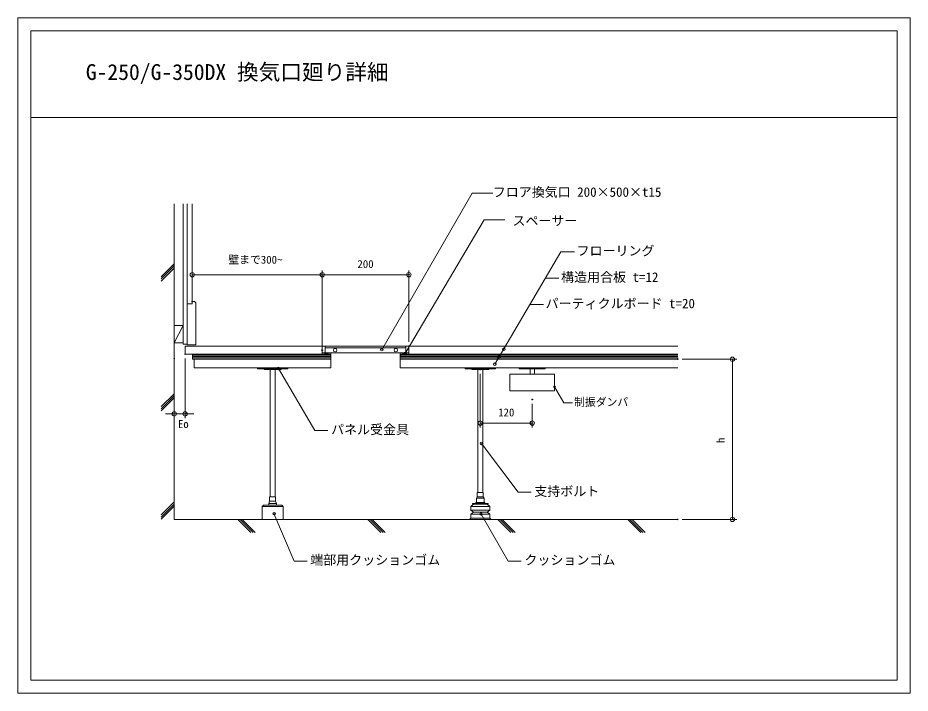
# Model space of a CAD drawing. Units: millimetres, scale not verified. Extents: x -1030 to 1030, y -780 to 780.
import ezdxf
from ezdxf.enums import TextEntityAlignment as Align

# ---------------------------------------------------------------- set-up
doc = ezdxf.new("R2010")
doc.units = ezdxf.units.MM
doc.header["$LTSCALE"] = 2
doc.header["$PDMODE"] = 32
doc.header["$PDSIZE"] = 1.6
for name, color, linetype, lineweight in [('0-0_0', 7, 'Continuous', 9), ('0-1_WAKU', 4, 'Continuous', 18), ('0-4_納まり', 7, 'Continuous', 18), ('0-6_納まり文字', 7, 'Continuous', 9), ('0-7_UFG納まり文字', 7, 'Continuous', 9), ('0-8_UFG納まり', 7, 'Continuous', 18), ('2-7_waku2', 7, 'Continuous', 18)]:
    doc.layers.add(name, color=color, linetype=linetype, lineweight=lineweight)
doc.layers.add('0-2_DEFPOINTS', color=7, linetype='Continuous')
doc.styles.add('ＭＳ ゴシック', font='')
doc.styles.get('ＭＳ ゴシック').set_extended_font_data('MS Gothic')

# ---------------------------------------------------------------- blocks, each defined once
blk = doc.blocks.new('_Origin')
at = {"layer": '0-0_0'}
blk.add_line((0, 0), (-1, 0), dxfattribs=at)
blk.add_circle((0, 0), 0.5, dxfattribs=at)
blk = doc.blocks.new('D4')
at = {"layer": '0-2_DEFPOINTS'}
for p in [(-834.714, 6765.607), (-1034.714, 6600.398), (-834.714, 6600.398)]:
    blk.add_point(p, dxfattribs=at)
at = {"layer": '0-4_納まり', "lineweight": 9}
for p, q in [((-1034.714, 6610.398), (-1034.714, 6775.607)), ((-1024.714, 6765.607), (-844.714, 6765.607)), ((-834.714, 6610.398), (-834.714, 6775.607))]:
    blk.add_line(p, q, dxfattribs=at)
at = {"layer": '0-4_納まり', "xscale": 10, "yscale": 10, "rotation": 180}
blk.add_blockref('_Origin', (-1034.714, 6765.607), dxfattribs=at)
at = {"layer": '0-4_納まり', "xscale": 10, "yscale": 10}
blk.add_blockref('_Origin', (-834.714, 6765.607), dxfattribs=at)
at = {"layer": '0-4_納まり', "style": 'ＭＳ ゴシック'}
blk.add_text('200', height=18.33, dxfattribs=at).set_placement((-953.464, 6775.607), align=Align.BOTTOM_LEFT)
blk = doc.blocks.new('D7')
at = {"layer": '0-2_DEFPOINTS'}
for p in [(-1034.714, 6765.607), (-1334.714, 6703.398), (-1034.714, 6591.336)]:
    blk.add_point(p, dxfattribs=at)
at = {"layer": '0-4_納まり', "lineweight": 9}
for p, q in [((-1334.714, 6713.398), (-1334.714, 6775.607)), ((-1324.714, 6765.607), (-1044.714, 6765.607)), ((-1034.714, 6601.336), (-1034.714, 6775.607))]:
    blk.add_line(p, q, dxfattribs=at)
at = {"layer": '0-4_納まり', "xscale": 10, "yscale": 10, "rotation": 180}
blk.add_blockref('_Origin', (-1334.714, 6765.607), dxfattribs=at)
at = {"layer": '0-4_納まり', "xscale": 10, "yscale": 10}
blk.add_blockref('_Origin', (-1034.714, 6765.607), dxfattribs=at)
at = {"layer": '0-4_納まり', "style": 'ＭＳ ゴシック'}
blk.add_text('壁まで300~', height=18.33, dxfattribs=at).set_placement((-1251.478, 6785.645), align=Align.BOTTOM_LEFT)
blk = doc.blocks.new('D9')
at = {"layer": '0-2_DEFPOINTS'}
for p in [(-669.748, 6546.398), (-549.748, 6477.52), (-549.748, 6422.807)]:
    blk.add_point(p, dxfattribs=at)
at = {"layer": '0-4_納まり', "lineweight": 9}
for p, q in [((-669.748, 6536.398), (-669.748, 6412.807)), ((-549.748, 6467.52), (-549.748, 6412.807)), ((-659.748, 6422.807), (-559.748, 6422.807))]:
    blk.add_line(p, q, dxfattribs=at)
at = {"layer": '0-4_納まり', "xscale": 10, "yscale": 10, "rotation": 180}
blk.add_blockref('_Origin', (-669.748, 6422.807), dxfattribs=at)
at = {"layer": '0-4_納まり', "xscale": 10, "yscale": 10}
blk.add_blockref('_Origin', (-549.748, 6422.807), dxfattribs=at)
at = {"layer": '0-4_納まり', "style": 'ＭＳ ゴシック'}
blk.add_text('120', height=18.33, dxfattribs=at).set_placement((-628.498, 6432.807), align=Align.BOTTOM_LEFT)

msp = doc.modelspace()

# ---------------------------------------------------------------- linework, layer by layer
at = {"layer": '0-1_WAKU'}
for p, q in [((-1000.02, 749.965), (999.98, 749.965)), ((-1000.02, 749.965), (-1000.02, -750.035)), ((999.98, 749.965), (999.98, -750.035)), ((-1000.02, 549.965), (999.98, 549.965)), ((-1000.02, -750.035), (999.98, -750.035))]:
    msp.add_line(p, q, dxfattribs=at)
at = {"layer": '0-4_納まり'}
for p, q in [((-668.858, 350.181), (-668.858, -378.624)), ((-648.358, 350.181), (-648.358, 26.376)), ((-627.358, 350.181), (-627.358, 119.376)), ((-668.858, 211.797), (-698.858, 181.797)), ((-668.858, 206.797), (-698.858, 176.797)), ((-668.858, 201.797), (-698.858, 171.797)), ((-622.358, 124.376), (-627.358, 124.376)), ((-622.358, 124.376), (-619.358, 121.376)), ((-638.858, 119.376), (-627.358, 119.376)), ((-619.358, 24.376), (-619.358, 121.376)), ((-648.358, 69.376), (-668.858, 69.376)), ((-648.358, 69.376), (-668.858, 29.376)), ((-648.358, 29.376), (-668.858, 29.376)), ((-638.858, 26.376), (-648.358, 26.376)), ((-643.858, 21.376), (493.424, 21.376)), ((-643.858, 21.376), (-643.858, 3.376)), ((-638.858, 24.376), (-619.358, 24.376)), ((-327.358, 21.376), (-327.358, 3.376)), ((-134.358, 21.376), (-134.358, 6.376)), ((-127.358, 21.376), (-127.358, 3.376)), ((-643.858, 3.376), (-307.358, 3.376)), ((-626.963, 3.376), (-626.963, -8.624)), ((-327.358, 3.376), (-307.358, 6.376)), ((-307.358, 6.376), (-307.358, -28.624)), ((-147.358, 6.376), (-147.358, -28.624)), ((-147.358, 3.376), (-127.358, 6.376)), ((-147.358, 3.376), (493.424, 3.376)), ((-626.963, -8.624), (-307.358, -8.624)), ((-622.929, -8.624), (-622.929, -28.624)), ((-147.358, -8.624), (493.424, -8.624)), ((-622.929, -28.624), (-307.358, -28.624)), ((-147.358, -28.624), (493.424, -28.624)), ((187.608, -28.624), (127.608, -28.624)), ((127.608, -28.624), (127.608, -30.924)), ((127.608, -30.924), (187.608, -30.924)), ((152.608, -42.924), (152.608, -30.924)), ((162.608, -42.924), (162.608, -30.924)), ((187.608, -30.924), (187.608, -28.624)), ((106.108, -42.924), (106.108, -81.924)), ((209.108, -42.924), (106.108, -42.924)), ((209.108, -81.924), (209.108, -42.924)), ((106.108, -81.924), (209.108, -81.924)), ((-668.858, -88.203), (-698.858, -118.203)), ((-668.858, -93.203), (-698.858, -123.203)), ((-668.858, -98.203), (-698.858, -128.203)), ((40.511, -203.043), (124.797, -316.05)), ((124.797, -316.05), (154.797, -316.05)), ((-668.858, -338.203), (-698.858, -368.203)), ((-668.858, -343.203), (-698.858, -373.203)), ((-668.858, -348.203), (-698.858, -378.203)), ((493.424, -378.624), (-668.858, -378.624)), ((-521.802, -378.624), (-491.802, -408.624)), ((-516.802, -378.624), (-486.802, -408.624)), ((-511.802, -378.624), (-481.802, -408.624)), ((-221.802, -378.624), (-191.802, -408.624)), ((-216.802, -378.624), (-186.802, -408.624)), ((-211.802, -378.624), (-181.802, -408.624)), ((78.198, -378.624), (108.198, -408.624)), ((83.198, -378.624), (113.198, -408.624)), ((88.198, -378.624), (118.198, -408.624)), ((378.198, -378.624), (408.198, -408.624)), ((383.198, -378.624), (413.198, -408.624)), ((388.198, -378.624), (418.198, -408.624))]:
    msp.add_line(p, q, dxfattribs=at)
at = {"layer": '0-4_納まり', "lineweight": 9}
for p, q in [((-626.963, 0.376), (-307.358, 0.376)), ((-147.358, 0.376), (493.424, 0.376)), ((-668.858, -16.624), (-668.858, -144.844)), ((-643.858, -6.624), (-643.858, -144.844)), ((-626.963, -2.624), (-307.358, -2.624)), ((-626.963, -5.624), (-307.358, -5.624)), ((-147.358, -2.624), (493.424, -2.624)), ((-147.358, -5.624), (493.424, -5.624)), ((503.424, -8.624), (629.646, -8.624)), ((619.646, -18.624), (619.646, -368.625)), ((-678.858, -134.844), (-688.858, -134.844)), ((-643.858, -134.844), (-668.858, -134.844)), ((-633.858, -134.844), (-623.858, -134.844)), ((503.424, -378.625), (629.646, -378.625))]:
    msp.add_line(p, q, dxfattribs=at)
at = {"layer": '0-4_納まり'}
for points in [[(-638.858, 350.181), (-638.858, 119.376), (-638.858, 24.376)], [(-320.358, 6.376), (-320.358, 21.376), (-320.358, 17.376), (-134.358, 17.376)]]:
    msp.add_lwpolyline(points, dxfattribs=at)
msp.add_lwpolyline([(-127.358, 21.376), (-327.358, 21.376), (-327.358, 6.376), (-127.358, 6.376)], close=True, dxfattribs=at)
for centre, radius in [((-297.358, 12.376), 4), ((-157.358, 12.376), 4), ((40.511, -203.094), 3)]:
    msp.add_circle(centre, radius, dxfattribs=at)
for p in [(-643.858, 3.376), (-668.858, -6.624), (493.424, -8.624), (-668.858, -134.844), (493.424, -378.625), (619.646, -378.625)]:
    msp.add_point(p, dxfattribs=at)
at = {"layer": '0-6_納まり文字'}
for p, q in [((-189.679, 13.373), (19.087, 374.967)), ((19.087, 374.967), (66.331, 374.967)), ((-135.541, 4.706), (46.842, 313.073)), ((46.842, 313.073), (94.086, 313.073))]:
    msp.add_line(p, q, dxfattribs=at)
for centre in [(-189.679, 13.373), (-135.541, 4.706)]:
    msp.add_circle(centre, 3, dxfattribs=at)
at = {"layer": '0-7_UFG納まり文字'}
for p, q in [((71.208, -20.069), (223.315, 239.348)), ((223.315, 239.348), (254.812, 239.348)), ((187.611, 178.454), (219.107, 178.454)), ((151.906, 117.56), (183.402, 117.56)), ((-428.613, -29.839), (-344.327, -173.563)), ((209.108, -72.511), (230.546, -109.643)), ((230.546, -109.643), (250.546, -109.643)), ((-344.327, -173.563), (-314.327, -173.563))]:
    msp.add_line(p, q, dxfattribs=at)
for points in [[(-438.773, -365.114), (-392.41, -474.844), (-362.41, -474.844)], [(39.266, -366.202), (101.991, -474.844), (131.991, -474.844)]]:
    msp.add_lwpolyline(points, dxfattribs=at)
for centre, radius in [((91.784, 14.344), 3), ((71.208, -20.069), 3), ((80.976, -3.41), 3), ((-428.613, -29.89), 3), ((209.108, -72.511), 2), ((-438.489, -365.362), 3), ((39.266, -366.202), 3)]:
    msp.add_circle(centre, radius, dxfattribs=at)
at = {"layer": '0-8_UFG納まり'}
for p, q in [((-447.858, -326.624), (-447.858, -32.624)), ((-435.858, -326.624), (-435.858, -32.624)), ((72.608, -28.624), (2.608, -28.624)), ((2.608, -28.624), (2.608, -30.624)), ((2.608, -30.624), (72.608, -30.624)), ((37.608, -32.624), (19.608, -32.624)), ((31.608, -316.624), (31.608, -32.624)), ((55.608, -32.624), (37.608, -32.624)), ((43.608, -316.624), (43.608, -32.624)), ((72.608, -30.624), (72.608, -28.624)), ((28.608, -329.624), (30.608, -326.624)), ((30.608, -316.624), (44.608, -316.624)), ((44.608, -316.624), (44.608, -326.624)), ((44.608, -326.624), (46.608, -329.624)), ((-465.858, -348.624), (-417.858, -348.624)), ((-450.858, -341.624), (-448.858, -336.624)), ((-432.858, -341.624), (-432.858, -345.624)), ((15.608, -348.624), (21.608, -343.624)), ((15.608, -348.624), (59.608, -348.624)), ((15.608, -357.624), (15.608, -348.624)), ((19.608, -341.624), (37.608, -341.624)), ((19.608, -343.624), (19.608, -341.624)), ((55.608, -343.624), (19.608, -343.624)), ((27.108, -341.624), (27.108, -339.624)), ((48.108, -339.624), (27.208, -339.624)), ((46.608, -329.624), (28.608, -329.624)), ((28.608, -339.624), (28.608, -329.624)), ((37.608, -339.624), (46.608, -339.624)), ((37.608, -341.624), (55.608, -341.624)), ((46.608, -339.624), (46.608, -329.624)), ((48.108, -341.624), (48.108, -339.624)), ((53.608, -343.624), (59.608, -348.624)), ((55.608, -341.624), (55.608, -343.624)), ((59.608, -348.624), (59.608, -357.624)), ((59.608, -357.624), (15.608, -357.624)), ((21.608, -361.624), (15.608, -357.624)), ((15.608, -366.624), (21.608, -361.624)), ((15.608, -366.624), (59.608, -366.624)), ((15.608, -375.624), (15.608, -366.624)), ((21.608, -361.624), (53.608, -361.624)), ((59.608, -357.624), (53.608, -361.624)), ((53.608, -361.624), (59.608, -366.624)), ((12.608, -378.624), (15.608, -375.624)), ((62.608, -378.624), (12.608, -378.624)), ((15.608, -375.624), (59.608, -375.624))]:
    msp.add_line(p, q, dxfattribs=at)
for points in [[(-476.858, -28.624), (-476.858, -30.624), (-406.858, -30.624), (-406.858, -28.624)], [(-434.858, -336.624), (-434.858, -326.624), (-448.858, -326.624), (-448.858, -336.624)], [(-417.858, -378.624), (-417.858, -348.624), (-420.858, -345.624), (-462.858, -345.624), (-465.858, -348.624), (-465.858, -378.624)]]:
    msp.add_lwpolyline(points, close=True, dxfattribs=at)
for points in [[(-423.858, -32.624), (-441.858, -32.624), (-459.858, -32.624)], [(44.608, -326.624), (30.608, -326.624), (30.608, -316.624)], [(-434.858, -336.624), (-432.858, -341.624), (-450.858, -341.624), (-450.858, -345.624)], [(59.608, -366.624), (59.608, -375.624), (62.608, -378.624)]]:
    msp.add_lwpolyline(points, dxfattribs=at)
for centre, start, end in [((-459.858, -30.624), 180, 270), ((-423.858, -30.624), 270, 0), ((19.608, -30.624), 180, 270), ((55.608, -30.624), 270, 0)]:
    msp.add_arc(centre, 2, start, end, dxfattribs=at)
at = {"layer": '2-7_waku2'}
msp.add_lwpolyline([(-1030.02, 779.965), (1029.98, 779.965), (1029.98, -780.035), (-1030.02, -780.035)], close=True, dxfattribs=at)

# ---------------------------------------------------------------- block references
at = {"layer": '0-4_納まり'}
for name in ['D7', 'D4', 'D9']:
    msp.add_blockref(name, (707.356, -6579.022), dxfattribs=at)
at = {"layer": '0-4_納まり', "xscale": 10, "yscale": 10}
for p, rotation in [((619.646, -8.624), 90), ((-643.858, -134.844), 180), ((619.646, -378.625), 270)]:
    msp.add_blockref('_Origin', p, dxfattribs=dict(at, rotation=rotation))
msp.add_blockref('_Origin', (-668.858, -134.844), dxfattribs=at)

# ---------------------------------------------------------------- texts
at = {"layer": '0-4_納まり', "style": 'ＭＳ ゴシック'}
msp.add_text('Eo', height=18.33, dxfattribs=at).set_placement((-660.473, -173.105), align=Align.BOTTOM_LEFT)
msp.add_text('h', height=18.33, rotation=90, dxfattribs=at).set_placement((607.051, -202.36), align=Align.BOTTOM_LEFT)
at = {"layer": '0-6_納まり文字', "style": 'ＭＳ ゴシック'}
for s, height, p in [('G-250/G-350DX 換気口廻り詳細', 36.66, (-873.2, 625.417)), ('フロア換気口 200×500×t15', 21.99, (66.331, 359.967)), ('スペーサー', 21.99, (111.966, 293.668)), ('フローリング', 21.99, (259.812, 224.348)), ('構造用合板 t=12', 21.99, (224.107, 163.454)), ('パーティクルボード t=20', 21.99, (188.402, 102.56)), ('パネル受金具', 21.99, (-306.827, -188.563)), ('支持ボルト', 21.99, (162.297, -331.05)), ('端部用クッションゴム', 21.99, (-354.91, -489.844)), ('クッションゴム', 21.99, (139.491, -489.844))]:
    msp.add_text(s, height=height, dxfattribs=at).set_placement(p, align=Align.BOTTOM_LEFT)
at = {"layer": '0-7_UFG納まり文字', "style": 'ＭＳ ゴシック'}
msp.add_text('制振ダンパ', height=18.33, dxfattribs=at).set_placement((254.054, -122.126), align=Align.BOTTOM_LEFT)

doc.saveas('drawing.dxf')
